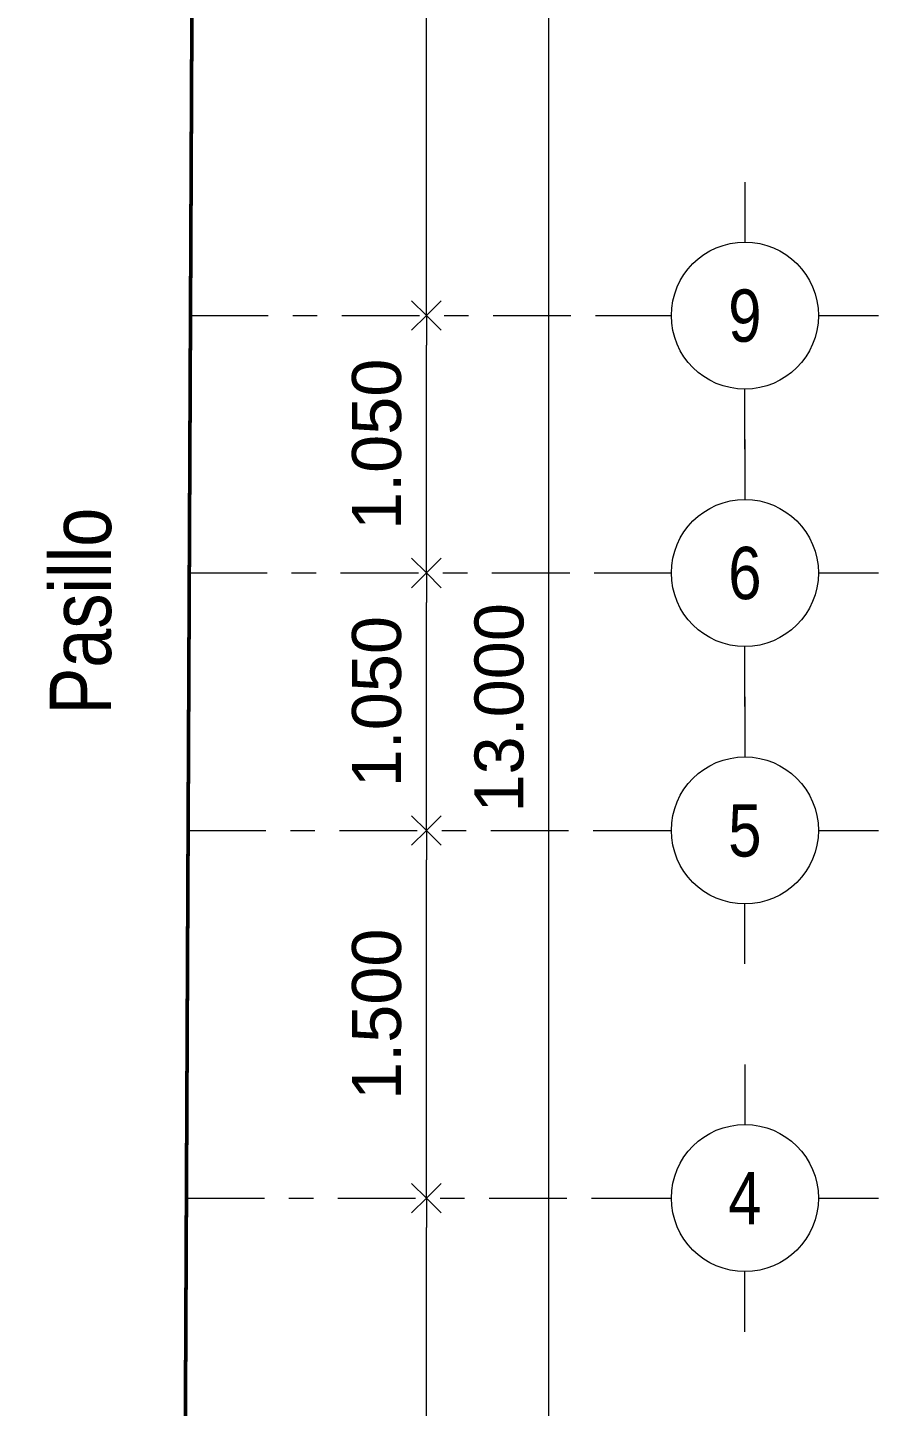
# Model space of a CAD drawing. Header units: millimetres. Extents: x 5 to 43.9, y 4.7 to 24.1.
# Drawn here: x 14.69 to 18.16, y 11.9 to 17.53 of the extents above; entities that cross this region are included whole.
import ezdxf
from ezdxf.enums import TextEntityAlignment as Align

# ---------------------------------------------------------------- set-up
doc = ezdxf.new("R2010")
doc.units = ezdxf.units.MM
for name, pattern in [('ACAD_ISO04W100', [30, 24, -3, 0, -3]), ('ACAD_ISO06W100', [36, 24, -3, 0, -3, 0, -3, 0, -3]), ('CENTER', [50.8, 31.75, -6.35, 6.35, -6.35])]:
    doc.linetypes.add(name, pattern=pattern)
for name, color, linetype, lineweight in [('A-COTAS', 55, 'Continuous', 9), ('A-LINEA EJE', 8, 'CENTER', 5), ('A-POLIGONO', 12, 'ACAD_ISO06W100', 50), ('A-SIMB EJES', 1, 'ACAD_ISO04W100', 13), ('A-TEXTOS AREAS', 23, 'Continuous', 5)]:
    doc.layers.add(name, color=color, linetype=linetype, lineweight=lineweight)
doc.styles.add('AGORA-BOLD', font='ARIALN.TTF', dxfattribs={"height": 0.15})
doc.styles.add('ARIAL', font='ARIALN.TTF')
doc.styles.get("Standard").update_dxf_attribs({"font": 'arial.ttf'})
doc.dimstyles.new('UNO-SETENTAYCINCO', dxfattribs={"dimtxt": 0.2, "dimasz": 0.12, "dimexe": 0, "dimexo": 0, "dimgap": 0.1, "dimtad": 1, "dimzin": 0, "dimdsep": 46, "dimtxsty": 'Standard', "dimblk": 'OPEN90', "dimcen": 0.05, "dimclrd": 256, "dimclre": 252, "dimclrt": 256, "dimaunit": 1, "dimadec": 4, "dimazin": 0, "dimtfac": 1, "dimtix": 1, "dimtofl": 0, "dimtmove": 2, "dimatfit": 3, "dimldrblk": 'DOT', "dimfxl": 0, "dimtolj": 1, "dimtzin": 0, "dimlwd": -1, "dimlwe": -1, "dimarcsym": 0})

# ---------------------------------------------------------------- blocks, each defined once
blk = doc.blocks.new('_Open90')
at = {"color": 0, "linetype": 'ByBlock', "lineweight": -2}
for p, q in [((-0.5, 0.5), (0, 0)), ((0, 0), (-1, 0)), ((0, 0), (-0.5, -0.5))]:
    blk.add_line(p, q, dxfattribs=at)
blk = doc.blocks.new('*D101')
at = {"layer": 'A-COTAS', "ltscale": 0.01, "transparency": 16777216}
blk.add_line((16.315, 9.1228), (16.315, 12.6328), dxfattribs=at)
at = {"layer": 'Defpoints', "color": 0, "ltscale": 0.01, "transparency": 16777216}
for p in [(16.315, 12.7528), (16.315, 12.7528), (16.315, 9.0028)]:
    blk.add_point(p, dxfattribs=at)
at = {"layer": 'A-COTAS', "ltscale": 0.01, "transparency": 16777216, "xscale": 0.12, "yscale": 0.12, "zscale": 0.12}
for p, rotation in [((16.315, 12.7528), 90), ((16.315, 9.0028), 270)]:
    blk.add_blockref('_Open90', p, dxfattribs=dict(at, rotation=rotation))
at = {"layer": 'A-COTAS', "ltscale": 0.01, "transparency": 16777216, "insert": (16.1128, 10.8778), "char_height": 0.2, "attachment_point": 5, "rotation": 90}
blk.add_mtext('\\A1;3.750', dxfattribs=at)
blk = doc.blocks.new('_Dot')
at = {"color": 0, "linetype": 'ByBlock', "lineweight": -2}
blk.add_line((-0.5, 0), (-1, 0), dxfattribs=at)
at = {"color": 0, "linetype": 'ByBlock', "const_width": 0.5}
blk.add_lwpolyline([(-0.25, 0, 1), (0.25, 0, 1)], format="xyb", close=True, dxfattribs=at)
blk = doc.blocks.new('*D102')
at = {"layer": 'A-COTAS', "ltscale": 0.01, "transparency": 16777216}
blk.add_line((16.315, 12.8728), (16.315, 14.1328), dxfattribs=at)
at = {"layer": 'Defpoints', "color": 0, "ltscale": 0.01, "transparency": 16777216}
for p in [(16.315, 14.2528), (16.315, 14.2528), (16.315, 12.7528)]:
    blk.add_point(p, dxfattribs=at)
at = {"layer": 'A-COTAS', "ltscale": 0.01, "transparency": 16777216, "xscale": 0.12, "yscale": 0.12, "zscale": 0.12}
for p, rotation in [((16.315, 14.2528), 90), ((16.315, 12.7528), 270)]:
    blk.add_blockref('_Open90', p, dxfattribs=dict(at, rotation=rotation))
at = {"layer": 'A-COTAS', "ltscale": 0.01, "transparency": 16777216, "insert": (16.1129, 13.5028), "char_height": 0.2, "attachment_point": 5, "rotation": 90}
blk.add_mtext('\\A1;1.500', dxfattribs=at)
blk = doc.blocks.new('*D103')
at = {"layer": 'A-COTAS', "ltscale": 0.01, "transparency": 16777216}
blk.add_line((16.315, 14.3728), (16.315, 15.1828), dxfattribs=at)
at = {"layer": 'Defpoints', "color": 0, "ltscale": 0.01, "transparency": 16777216}
for p in [(16.315, 15.3028), (16.315, 15.3028), (16.315, 14.2528)]:
    blk.add_point(p, dxfattribs=at)
at = {"layer": 'A-COTAS', "ltscale": 0.01, "transparency": 16777216, "xscale": 0.12, "yscale": 0.12, "zscale": 0.12}
for p, rotation in [((16.315, 15.3028), 90), ((16.315, 14.2528), 270)]:
    blk.add_blockref('_Open90', p, dxfattribs=dict(at, rotation=rotation))
at = {"layer": 'A-COTAS', "ltscale": 0.01, "transparency": 16777216, "insert": (16.1129, 14.7778), "char_height": 0.2, "attachment_point": 5, "rotation": 90}
blk.add_mtext('\\A1;1.050', dxfattribs=at)
blk = doc.blocks.new('*D83')
at = {"layer": 'A-COTAS', "ltscale": 0.01, "transparency": 16777216}
blk.add_line((16.315, 15.4228), (16.315, 16.2328), dxfattribs=at)
at = {"layer": 'Defpoints', "color": 0, "ltscale": 0.01, "transparency": 16777216}
for p in [(16.315, 16.3528), (16.315, 16.3528), (16.315, 15.3028)]:
    blk.add_point(p, dxfattribs=at)
at = {"layer": 'A-COTAS', "ltscale": 0.01, "transparency": 16777216, "xscale": 0.12, "yscale": 0.12, "zscale": 0.12}
for p, rotation in [((16.315, 16.3528), 90), ((16.315, 15.3028), 270)]:
    blk.add_blockref('_Open90', p, dxfattribs=dict(at, rotation=rotation))
at = {"layer": 'A-COTAS', "ltscale": 0.01, "transparency": 16777216, "insert": (16.1129, 15.8278), "char_height": 0.2, "attachment_point": 5, "rotation": 90}
blk.add_mtext('\\A1;1.050', dxfattribs=at)
blk = doc.blocks.new('*D84')
at = {"layer": 'A-COTAS', "ltscale": 0.01, "transparency": 16777216}
blk.add_line((16.315, 16.4728), (16.315, 21.1328), dxfattribs=at)
at = {"layer": 'Defpoints', "color": 0, "ltscale": 0.01, "transparency": 16777216}
for p in [(16.315, 21.2528), (16.315, 21.2528), (16.315, 16.3528)]:
    blk.add_point(p, dxfattribs=at)
at = {"layer": 'A-COTAS', "ltscale": 0.01, "transparency": 16777216, "xscale": 0.12, "yscale": 0.12, "zscale": 0.12}
for p, rotation in [((16.315, 21.2528), 90), ((16.315, 16.3528), 270)]:
    blk.add_blockref('_Open90', p, dxfattribs=dict(at, rotation=rotation))
at = {"layer": 'A-COTAS', "ltscale": 0.01, "transparency": 16777216, "insert": (16.1129, 18.8028), "char_height": 0.2, "attachment_point": 5, "rotation": 90}
blk.add_mtext('\\A1;4.900', dxfattribs=at)
blk = doc.blocks.new('*D85')
at = {"layer": 'A-COTAS', "ltscale": 0.01, "transparency": 16777216}
blk.add_line((16.815, 8.3728), (16.815, 21.1328), dxfattribs=at)
at = {"layer": 'Defpoints', "color": 0, "ltscale": 0.01, "transparency": 16777216}
for p in [(16.815, 21.2528), (16.815, 21.2528), (16.815, 8.2528)]:
    blk.add_point(p, dxfattribs=at)
at = {"layer": 'A-COTAS', "ltscale": 0.01, "transparency": 16777216, "xscale": 0.12, "yscale": 0.12, "zscale": 0.12}
for p, rotation in [((16.815, 21.2528), 90), ((16.815, 8.2528), 270)]:
    blk.add_blockref('_Open90', p, dxfattribs=dict(at, rotation=rotation))
at = {"layer": 'A-COTAS', "ltscale": 0.01, "transparency": 16777216, "insert": (16.6128, 14.7528), "char_height": 0.2, "attachment_point": 5, "rotation": 90}
blk.add_mtext('\\A1;13.000', dxfattribs=at)
blk = doc.blocks.new('SIMB EJE')
for p, q in [((0, 1.308), (0, 1.014)), ((-0.654, 0.654), (-0.36, 0.654)), ((0.36, 0.654), (0.654, 0.654)), ((0, 0), (0, 0.294))]:
    blk.add_line(p, q)
blk.add_lwpolyline([(0.36, 0.654, 1), (-0.36, 0.654, 1)], format="xyb", close=True)
at = {"linetype": 'ByBlock', "style": 'AGORA-BOLD'}
blk.add_attdef('EJE', text='', height=0.256, dxfattribs=at).set_placement((0.0179, 0.5601), align=Align.MIDDLE_CENTER)

msp = doc.modelspace()

# ---------------------------------------------------------------- linework, layer by layer
at = {"layer": 'A-LINEA EJE', "ltscale": 0.01}
for p, q in [((15.3524, 16.3528), (17.315, 16.3528)), ((15.3476, 15.3028), (17.315, 15.3028)), ((15.3427, 14.2528), (17.315, 14.2528)), ((15.3363, 12.7528), (17.315, 12.7528))]:
    msp.add_line(p, q, dxfattribs=at)
at = {"layer": 'A-POLIGONO', "ltscale": 0.025, "const_width": 0.015}
msp.add_lwpolyline([(7.815, 21.2528, -0.000437), (15.375, 21.2528), (15.315, 8.2528, 0.000171), (7.815, 8.2528, -0.000171)], format="xyb", dxfattribs=at)

# ---------------------------------------------------------------- block references
at = {"layer": 'A-SIMB EJES'}
ref = msp.add_blockref('SIMB EJE', (17.615, 16.8978), dxfattribs=dict(at, xscale=-0.8333333333331439, yscale=0.8333333333331439, zscale=0.8333333333331439, rotation=180))
ref.add_attrib('EJE', '9', dxfattribs={"layer": '0', "linetype": 'ByBlock', "height": 0.2133, "style": 'AGORA-BOLD'}).set_placement((17.615, 16.3528), align=Align.MIDDLE_CENTER)
ref = msp.add_blockref('SIMB EJE', (17.615, 15.8478), dxfattribs=dict(at, xscale=-0.8333333333331439, yscale=0.8333333333331439, zscale=0.8333333333331439, rotation=180))
ref.add_attrib('EJE', '6', dxfattribs={"layer": '0', "linetype": 'ByBlock', "height": 0.2133, "style": 'AGORA-BOLD'}).set_placement((17.615, 15.3028), align=Align.MIDDLE_CENTER)
ref = msp.add_blockref('SIMB EJE', (17.615, 14.7978), dxfattribs=dict(at, xscale=-0.8333333333331439, yscale=0.8333333333331439, zscale=0.8333333333331439, rotation=180))
ref.add_attrib('EJE', '5', dxfattribs={"layer": '0', "linetype": 'ByBlock', "height": 0.2133, "style": 'AGORA-BOLD'}).set_placement((17.615, 14.2528), align=Align.MIDDLE_CENTER)
ref = msp.add_blockref('SIMB EJE', (17.615, 13.2978), dxfattribs=dict(at, xscale=-0.8333333333331439, yscale=0.8333333333331439, zscale=0.8333333333331439, rotation=180))
ref.add_attrib('EJE', '4', dxfattribs={"layer": '0', "linetype": 'ByBlock', "height": 0.2133, "style": 'AGORA-BOLD'}).set_placement((17.615, 12.7528), align=Align.MIDDLE_CENTER)

# ---------------------------------------------------------------- texts
at = {"layer": 'A-TEXTOS AREAS', "ltscale": 0.3, "style": 'ARIAL'}
msp.add_text('Pasillo', height=0.25, rotation=90, dxfattribs=at).set_placement((15.0282, 14.7256))

# ---------------------------------------------------------------- dimensions: what is measured, and where the dimension line sits
at = {"layer": 'A-COTAS', "ltscale": 0.01}
for base, p1, p2, picture, middle in [((16.315, 21.2528), (16.315, 16.3528), (16.315, 21.2528), '*D84', (16.1129, 18.8028)), ((16.815, 21.2528), (16.815, 8.2528), (16.815, 21.2528), '*D85', (16.6128, 14.7528)), ((16.315, 16.3528), (16.315, 15.3028), (16.315, 16.3528), '*D83', (16.1129, 15.8278)), ((16.315, 15.3028), (16.315, 14.2528), (16.315, 15.3028), '*D103', (16.1129, 14.7778)), ((16.315, 14.2528), (16.315, 12.7528), (16.315, 14.2528), '*D102', (16.1129, 13.5028)), ((16.315, 12.7528), (16.315, 9.0028), (16.315, 12.7528), '*D101', (16.1128, 10.8778))]:
    dim = msp.add_linear_dim(base=base, p1=p1, p2=p2, angle=90, dimstyle='UNO-SETENTAYCINCO', override={"dimdec": 3, "dimfxl": 0.08}, dxfattribs=at)
    dim.commit()
    dim.dimension.update_dxf_attribs({"geometry": picture, "text_midpoint": middle})

doc.saveas('drawing.dxf')
